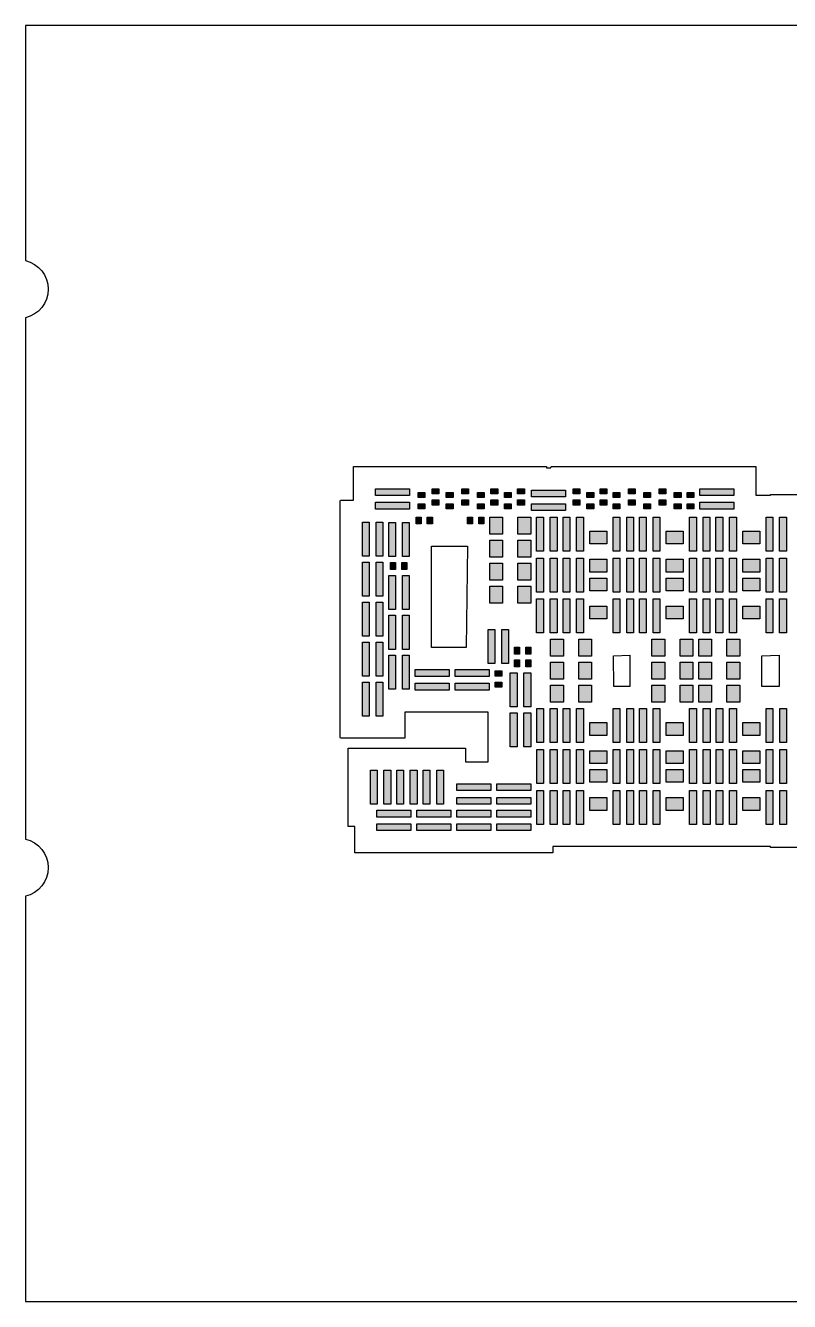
# Model space of a CAD drawing. Extents: x -22500 to -22455, y -18750 to -18712.5.
# Drawn here: x -22500 to -22477.54, y -18750 to -18712.5 of the extents above; entities that cross this region are included whole.
import ezdxf

# ---------------------------------------------------------------- set-up
doc = ezdxf.new("R2010")
doc.units = 0
doc.header["$MEASUREMENT"] = 0
doc.layers.get('0').update_dxf_attribs({"linetype": 'CONTINUOUS'})
doc.layers.add('PKG_OUTLINE', color=37, linetype='CONTINUOUS')
doc.layers.add('SOLDERMASK_PADS_BTM', color=12, linetype='CONTINUOUS')

msp = doc.modelspace()

# ---------------------------------------------------------------- linework, layer by layer
for points in [[(-22487.947, -18736.812), (-22488.046, -18736.812), (-22489.122, -18736.812), (-22490.297, -18736.812), (-22490.321, -18736.811), (-22490.322, -18736.787), (-22490.322, -18736.387), (-22490.322, -18736.037), (-22490.488, -18736.037), (-22490.511, -18736.036), (-22490.512, -18736.012), (-22490.512, -18733.761), (-22490.511, -18733.738), (-22490.488, -18733.737), (-22490.088, -18733.737), (-22489.713, -18733.737), (-22489.313, -18733.737), (-22489.037, -18733.737), (-22488.938, -18733.737), (-22488.637, -18733.737), (-22488.538, -18733.737), (-22488.262, -18733.737), (-22487.862, -18733.737), (-22487.487, -18733.737), (-22487.087, -18733.737), (-22487.064, -18733.738), (-22487.062, -18733.761), (-22487.062, -18734.137), (-22486.772, -18734.137), (-22486.397, -18734.137), (-22486.397, -18733.147), (-22486.397, -18732.679), (-22486.919, -18732.679), (-22487.995, -18732.679), (-22488.845, -18732.679), (-22488.845, -18733.422), (-22488.846, -18733.445), (-22488.869, -18733.446), (-22489.269, -18733.446), (-22490.32, -18733.446), (-22490.72, -18733.446), (-22490.744, -18733.445), (-22490.745, -18733.422), (-22490.745, -18732.247), (-22490.745, -18731.171), (-22490.745, -18731.072), (-22490.745, -18729.996), (-22490.745, -18729.897), (-22490.745, -18728.821), (-22490.745, -18728.722), (-22490.745, -18727.646), (-22490.745, -18726.471), (-22490.744, -18726.448), (-22490.72, -18726.446), (-22490.357, -18726.446), (-22490.357, -18725.886), (-22490.357, -18725.486), (-22490.356, -18725.463), (-22490.332, -18725.462), (-22488.671, -18725.462), (-22488.081, -18725.462), (-22487.798, -18725.462), (-22487.221, -18725.462), (-22486.943, -18725.462), (-22486.347, -18725.462), (-22486.16, -18725.462), (-22485.492, -18725.462), (-22484.709, -18725.462), (-22484.685, -18725.463), (-22484.684, -18725.486), (-22484.684, -18725.503), (-22484.552, -18725.503), (-22484.552, -18725.486), (-22484.551, -18725.463), (-22484.527, -18725.462), (-22483.735, -18725.462), (-22483.076, -18725.462), (-22482.899, -18725.462), (-22482.285, -18725.462), (-22482, -18725.462), (-22481.448, -18725.462), (-22480.801, -18725.462), (-22480.55, -18725.462), (-22478.55, -18725.462), (-22478.527, -18725.463), (-22478.526, -18725.486), (-22478.526, -18725.886), (-22478.526, -18726.298), (-22478.476, -18726.298), (-22478.454, -18726.298), (-22478.103, -18726.298), (-22478.102, -18726.286), (-22478.079, -18726.285), (-22477.679, -18726.285), (-22477.304, -18726.285)], [(-22489.707, -18726.312), (-22489.707, -18726.112), (-22488.707, -18726.112), (-22488.707, -18726.312), (-22489.707, -18726.312)], [(-22488.46, -18726.373), (-22488.46, -18726.223), (-22488.26, -18726.223), (-22488.26, -18726.373), (-22488.46, -18726.373)], [(-22488.046, -18726.262), (-22488.046, -18726.112), (-22487.846, -18726.112), (-22487.846, -18726.262), (-22488.046, -18726.262)], [(-22487.632, -18726.373), (-22487.632, -18726.223), (-22487.432, -18726.223), (-22487.432, -18726.373), (-22487.632, -18726.373)], [(-22487.173, -18726.262), (-22487.173, -18726.112), (-22486.973, -18726.112), (-22486.973, -18726.262), (-22487.173, -18726.262)], [(-22486.713, -18726.373), (-22486.713, -18726.223), (-22486.513, -18726.223), (-22486.513, -18726.373), (-22486.713, -18726.373)], [(-22486.117, -18726.262), (-22486.317, -18726.262), (-22486.317, -18726.112), (-22486.117, -18726.112), (-22486.117, -18726.262)], [(-22485.922, -18726.373), (-22485.922, -18726.223), (-22485.722, -18726.223), (-22485.722, -18726.373), (-22485.922, -18726.373)], [(-22485.334, -18726.262), (-22485.534, -18726.262), (-22485.534, -18726.112), (-22485.334, -18726.112), (-22485.334, -18726.262)], [(-22485.127, -18726.353), (-22485.127, -18726.153), (-22484.127, -18726.153), (-22484.127, -18726.353), (-22485.127, -18726.353)], [(-22483.902, -18726.262), (-22483.902, -18726.112), (-22483.702, -18726.112), (-22483.702, -18726.262), (-22483.902, -18726.262)], [(-22483.497, -18726.373), (-22483.497, -18726.223), (-22483.297, -18726.223), (-22483.297, -18726.373), (-22483.497, -18726.373)], [(-22483.11, -18726.262), (-22483.11, -18726.112), (-22482.91, -18726.112), (-22482.91, -18726.262), (-22483.11, -18726.262)], [(-22482.723, -18726.373), (-22482.723, -18726.223), (-22482.523, -18726.223), (-22482.523, -18726.373), (-22482.723, -18726.373)], [(-22482.074, -18726.262), (-22482.274, -18726.262), (-22482.274, -18726.112), (-22482.074, -18726.112), (-22482.074, -18726.262)], [(-22481.824, -18726.373), (-22481.824, -18726.223), (-22481.624, -18726.223), (-22481.624, -18726.373), (-22481.824, -18726.373)], [(-22481.375, -18726.262), (-22481.375, -18726.112), (-22481.175, -18726.112), (-22481.175, -18726.262), (-22481.375, -18726.262)], [(-22480.926, -18726.373), (-22480.926, -18726.223), (-22480.726, -18726.223), (-22480.726, -18726.373), (-22480.926, -18726.373)], [(-22480.551, -18726.373), (-22480.551, -18726.223), (-22480.351, -18726.223), (-22480.351, -18726.373), (-22480.551, -18726.373)], [(-22480.176, -18726.312), (-22480.176, -18726.112), (-22479.176, -18726.112), (-22479.176, -18726.312), (-22480.176, -18726.312)], [(-22489.707, -18726.712), (-22489.707, -18726.512), (-22488.707, -18726.512), (-22488.707, -18726.712), (-22489.707, -18726.712)], [(-22488.46, -18726.703), (-22488.46, -18726.553), (-22488.26, -18726.553), (-22488.26, -18726.703), (-22488.46, -18726.703)], [(-22488.046, -18726.592), (-22488.046, -18726.442), (-22487.846, -18726.442), (-22487.846, -18726.592), (-22488.046, -18726.592)], [(-22487.632, -18726.703), (-22487.632, -18726.553), (-22487.432, -18726.553), (-22487.432, -18726.703), (-22487.632, -18726.703)], [(-22487.173, -18726.592), (-22487.173, -18726.442), (-22486.973, -18726.442), (-22486.973, -18726.592), (-22487.173, -18726.592)], [(-22486.713, -18726.703), (-22486.713, -18726.553), (-22486.513, -18726.553), (-22486.513, -18726.703), (-22486.713, -18726.703)], [(-22486.117, -18726.592), (-22486.317, -18726.592), (-22486.317, -18726.442), (-22486.117, -18726.442), (-22486.117, -18726.592)], [(-22485.722, -18726.703), (-22485.922, -18726.703), (-22485.922, -18726.553), (-22485.722, -18726.553), (-22485.722, -18726.703)], [(-22485.534, -18726.592), (-22485.534, -18726.442), (-22485.334, -18726.442), (-22485.334, -18726.592), (-22485.534, -18726.592)], [(-22485.127, -18726.753), (-22485.127, -18726.553), (-22484.127, -18726.553), (-22484.127, -18726.753), (-22485.127, -18726.753)], [(-22483.902, -18726.592), (-22483.902, -18726.442), (-22483.702, -18726.442), (-22483.702, -18726.592), (-22483.902, -18726.592)], [(-22483.497, -18726.703), (-22483.497, -18726.553), (-22483.297, -18726.553), (-22483.297, -18726.703), (-22483.497, -18726.703)], [(-22483.11, -18726.592), (-22483.11, -18726.442), (-22482.91, -18726.442), (-22482.91, -18726.592), (-22483.11, -18726.592)], [(-22482.723, -18726.703), (-22482.723, -18726.553), (-22482.523, -18726.553), (-22482.523, -18726.703), (-22482.723, -18726.703)], [(-22482.274, -18726.592), (-22482.274, -18726.442), (-22482.074, -18726.442), (-22482.074, -18726.592), (-22482.274, -18726.592)], [(-22481.824, -18726.703), (-22481.824, -18726.553), (-22481.624, -18726.553), (-22481.624, -18726.703), (-22481.824, -18726.703)], [(-22481.175, -18726.592), (-22481.375, -18726.592), (-22481.375, -18726.442), (-22481.175, -18726.442), (-22481.175, -18726.592)], [(-22480.926, -18726.703), (-22480.926, -18726.553), (-22480.726, -18726.553), (-22480.726, -18726.703), (-22480.926, -18726.703)], [(-22480.551, -18726.703), (-22480.551, -18726.553), (-22480.351, -18726.553), (-22480.351, -18726.703), (-22480.551, -18726.703)], [(-22480.176, -18726.712), (-22480.176, -18726.512), (-22479.176, -18726.512), (-22479.176, -18726.712), (-22480.176, -18726.712)], [(-22490.095, -18728.096), (-22490.095, -18727.096), (-22489.895, -18727.096), (-22489.895, -18728.096), (-22490.095, -18728.096)], [(-22489.695, -18728.096), (-22489.695, -18727.096), (-22489.495, -18727.096), (-22489.495, -18728.096), (-22489.695, -18728.096)], [(-22489.32, -18728.109), (-22489.32, -18727.109), (-22489.12, -18727.109), (-22489.12, -18728.109), (-22489.32, -18728.109)], [(-22488.72, -18728.109), (-22488.92, -18728.109), (-22488.92, -18727.109), (-22488.72, -18727.109), (-22488.72, -18728.109)], [(-22488.368, -18727.148), (-22488.518, -18727.148), (-22488.518, -18726.948), (-22488.368, -18726.948), (-22488.368, -18727.148)], [(-22488.188, -18727.148), (-22488.188, -18726.948), (-22488.038, -18726.948), (-22488.038, -18727.148), (-22488.188, -18727.148)], [(-22487.005, -18727.148), (-22487.005, -18726.948), (-22486.855, -18726.948), (-22486.855, -18727.148), (-22487.005, -18727.148)], [(-22486.675, -18727.148), (-22486.675, -18726.948), (-22486.525, -18726.948), (-22486.525, -18727.148), (-22486.675, -18727.148)], [(-22486.35, -18727.448), (-22486.35, -18726.948), (-22485.974, -18726.948), (-22485.974, -18727.448), (-22486.35, -18727.448)], [(-22485.524, -18727.448), (-22485.524, -18726.948), (-22485.148, -18726.948), (-22485.148, -18727.448), (-22485.524, -18727.448)], [(-22484.973, -18727.948), (-22484.973, -18726.948), (-22484.773, -18726.948), (-22484.773, -18727.948), (-22484.973, -18727.948)], [(-22484.573, -18727.948), (-22484.573, -18726.948), (-22484.373, -18726.948), (-22484.373, -18727.948), (-22484.573, -18727.948)], [(-22484.198, -18727.948), (-22484.198, -18726.948), (-22483.998, -18726.948), (-22483.998, -18727.948), (-22484.198, -18727.948)], [(-22483.798, -18727.948), (-22483.798, -18726.948), (-22483.598, -18726.948), (-22483.598, -18727.948), (-22483.798, -18727.948)], [(-22482.525, -18727.948), (-22482.725, -18727.948), (-22482.725, -18726.948), (-22482.525, -18726.948), (-22482.525, -18727.948)], [(-22482.325, -18727.948), (-22482.325, -18726.948), (-22482.125, -18726.948), (-22482.125, -18727.948), (-22482.325, -18727.948)], [(-22481.95, -18727.948), (-22481.95, -18726.948), (-22481.75, -18726.948), (-22481.75, -18727.948), (-22481.95, -18727.948)], [(-22481.55, -18727.948), (-22481.55, -18726.948), (-22481.35, -18726.948), (-22481.35, -18727.948), (-22481.55, -18727.948)], [(-22480.477, -18727.948), (-22480.477, -18726.948), (-22480.277, -18726.948), (-22480.277, -18727.948), (-22480.477, -18727.948)], [(-22480.077, -18727.948), (-22480.077, -18726.948), (-22479.877, -18726.948), (-22479.877, -18727.948), (-22480.077, -18727.948)], [(-22479.702, -18727.948), (-22479.702, -18726.948), (-22479.502, -18726.948), (-22479.502, -18727.948), (-22479.702, -18727.948)], [(-22479.302, -18727.948), (-22479.302, -18726.948), (-22479.102, -18726.948), (-22479.102, -18727.948), (-22479.302, -18727.948)], [(-22478.229, -18727.948), (-22478.229, -18726.948), (-22478.029, -18726.948), (-22478.029, -18727.948), (-22478.229, -18727.948)], [(-22477.829, -18727.948), (-22477.829, -18726.948), (-22477.629, -18726.948), (-22477.629, -18727.948), (-22477.829, -18727.948)], [(-22482.912, -18727.737), (-22483.412, -18727.737), (-22483.412, -18727.361), (-22482.912, -18727.361), (-22482.912, -18727.737)], [(-22481.163, -18727.737), (-22481.163, -18727.361), (-22480.663, -18727.361), (-22480.663, -18727.737), (-22481.163, -18727.737)], [(-22478.915, -18727.737), (-22478.915, -18727.361), (-22478.415, -18727.361), (-22478.415, -18727.737), (-22478.915, -18727.737)], [(-22488.069, -18730.778), (-22488.069, -18727.799), (-22487.002, -18727.799), (-22487.05, -18730.778), (-22488.069, -18730.778)], [(-22486.35, -18728.123), (-22486.35, -18727.623), (-22485.974, -18727.623), (-22485.974, -18728.123), (-22486.35, -18728.123)], [(-22485.524, -18728.123), (-22485.524, -18727.623), (-22485.148, -18727.623), (-22485.148, -18728.123), (-22485.524, -18728.123)], [(-22484.973, -18729.15), (-22484.973, -18728.15), (-22484.773, -18728.15), (-22484.773, -18729.15), (-22484.973, -18729.15)], [(-22484.373, -18729.15), (-22484.573, -18729.15), (-22484.573, -18728.15), (-22484.373, -18728.15), (-22484.373, -18729.15)], [(-22484.198, -18729.15), (-22484.198, -18728.15), (-22483.998, -18728.15), (-22483.998, -18729.15), (-22484.198, -18729.15)], [(-22483.798, -18729.15), (-22483.798, -18728.15), (-22483.598, -18728.15), (-22483.598, -18729.15), (-22483.798, -18729.15)], [(-22483.412, -18728.563), (-22483.412, -18728.187), (-22482.912, -18728.187), (-22482.912, -18728.563), (-22483.412, -18728.563)], [(-22482.725, -18729.15), (-22482.725, -18728.15), (-22482.525, -18728.15), (-22482.525, -18729.15), (-22482.725, -18729.15)], [(-22482.325, -18729.15), (-22482.325, -18728.15), (-22482.125, -18728.15), (-22482.125, -18729.15), (-22482.325, -18729.15)], [(-22481.95, -18729.15), (-22481.95, -18728.15), (-22481.75, -18728.15), (-22481.75, -18729.15), (-22481.95, -18729.15)], [(-22481.35, -18729.15), (-22481.55, -18729.15), (-22481.55, -18728.15), (-22481.35, -18728.15), (-22481.35, -18729.15)], [(-22481.163, -18728.563), (-22481.163, -18728.187), (-22480.663, -18728.187), (-22480.663, -18728.563), (-22481.163, -18728.563)], [(-22480.477, -18729.15), (-22480.477, -18728.15), (-22480.277, -18728.15), (-22480.277, -18729.15), (-22480.477, -18729.15)], [(-22480.077, -18729.15), (-22480.077, -18728.15), (-22479.877, -18728.15), (-22479.877, -18729.15), (-22480.077, -18729.15)], [(-22479.502, -18729.15), (-22479.702, -18729.15), (-22479.702, -18728.15), (-22479.502, -18728.15), (-22479.502, -18729.15)], [(-22479.302, -18729.15), (-22479.302, -18728.15), (-22479.102, -18728.15), (-22479.102, -18729.15), (-22479.302, -18729.15)], [(-22478.415, -18728.563), (-22478.915, -18728.563), (-22478.915, -18728.187), (-22478.415, -18728.187), (-22478.415, -18728.563)], [(-22478.229, -18729.15), (-22478.229, -18728.15), (-22478.029, -18728.15), (-22478.029, -18729.15), (-22478.229, -18729.15)], [(-22477.829, -18729.15), (-22477.829, -18728.15), (-22477.629, -18728.15), (-22477.629, -18729.15), (-22477.829, -18729.15)], [(-22489.895, -18729.271), (-22490.095, -18729.271), (-22490.095, -18728.271), (-22489.895, -18728.271), (-22489.895, -18729.271)], [(-22489.695, -18729.271), (-22489.695, -18728.271), (-22489.495, -18728.271), (-22489.495, -18729.271), (-22489.695, -18729.271)], [(-22489.27, -18728.484), (-22489.27, -18728.284), (-22489.12, -18728.284), (-22489.12, -18728.484), (-22489.27, -18728.484)], [(-22488.94, -18728.484), (-22488.94, -18728.284), (-22488.79, -18728.284), (-22488.79, -18728.484), (-22488.94, -18728.484)], [(-22486.35, -18728.798), (-22486.35, -18728.298), (-22485.974, -18728.298), (-22485.974, -18728.798), (-22486.35, -18728.798)], [(-22485.524, -18728.798), (-22485.524, -18728.298), (-22485.148, -18728.298), (-22485.148, -18728.798), (-22485.524, -18728.798)], [(-22489.32, -18729.659), (-22489.32, -18728.659), (-22489.12, -18728.659), (-22489.12, -18729.659), (-22489.32, -18729.659)], [(-22488.92, -18729.659), (-22488.92, -18728.659), (-22488.72, -18728.659), (-22488.72, -18729.659), (-22488.92, -18729.659)], [(-22486.35, -18729.473), (-22486.35, -18728.973), (-22485.974, -18728.973), (-22485.974, -18729.473), (-22486.35, -18729.473)], [(-22485.524, -18729.473), (-22485.524, -18728.973), (-22485.148, -18728.973), (-22485.148, -18729.473), (-22485.524, -18729.473)], [(-22483.412, -18729.114), (-22483.412, -18728.738), (-22482.912, -18728.738), (-22482.912, -18729.114), (-22483.412, -18729.114)], [(-22481.163, -18729.114), (-22481.163, -18728.738), (-22480.663, -18728.738), (-22480.663, -18729.114), (-22481.163, -18729.114)], [(-22478.915, -18729.114), (-22478.915, -18728.738), (-22478.415, -18728.738), (-22478.415, -18729.114), (-22478.915, -18729.114)], [(-22484.973, -18730.353), (-22484.973, -18729.353), (-22484.773, -18729.353), (-22484.773, -18730.353), (-22484.973, -18730.353)], [(-22484.373, -18730.353), (-22484.573, -18730.353), (-22484.573, -18729.353), (-22484.373, -18729.353), (-22484.373, -18730.353)], [(-22484.198, -18730.353), (-22484.198, -18729.353), (-22483.998, -18729.353), (-22483.998, -18730.353), (-22484.198, -18730.353)], [(-22483.798, -18730.353), (-22483.798, -18729.353), (-22483.598, -18729.353), (-22483.598, -18730.353), (-22483.798, -18730.353)], [(-22482.725, -18730.353), (-22482.725, -18729.353), (-22482.525, -18729.353), (-22482.525, -18730.353), (-22482.725, -18730.353)], [(-22482.325, -18730.353), (-22482.325, -18729.353), (-22482.125, -18729.353), (-22482.125, -18730.353), (-22482.325, -18730.353)], [(-22481.95, -18730.353), (-22481.95, -18729.353), (-22481.75, -18729.353), (-22481.75, -18730.353), (-22481.95, -18730.353)], [(-22481.55, -18730.353), (-22481.55, -18729.353), (-22481.35, -18729.353), (-22481.35, -18730.353), (-22481.55, -18730.353)], [(-22480.477, -18730.353), (-22480.477, -18729.353), (-22480.277, -18729.353), (-22480.277, -18730.353), (-22480.477, -18730.353)], [(-22479.877, -18730.353), (-22480.077, -18730.353), (-22480.077, -18729.353), (-22479.877, -18729.353), (-22479.877, -18730.353)], [(-22479.702, -18730.353), (-22479.702, -18729.353), (-22479.502, -18729.353), (-22479.502, -18730.353), (-22479.702, -18730.353)], [(-22479.302, -18730.353), (-22479.302, -18729.353), (-22479.102, -18729.353), (-22479.102, -18730.353), (-22479.302, -18730.353)], [(-22478.029, -18730.353), (-22478.229, -18730.353), (-22478.229, -18729.353), (-22478.029, -18729.353), (-22478.029, -18730.353)], [(-22477.829, -18730.353), (-22477.829, -18729.353), (-22477.629, -18729.353), (-22477.629, -18730.353), (-22477.829, -18730.353)], [(-22490.095, -18730.446), (-22490.095, -18729.446), (-22489.895, -18729.446), (-22489.895, -18730.446), (-22490.095, -18730.446)], [(-22489.695, -18730.446), (-22489.695, -18729.446), (-22489.495, -18729.446), (-22489.495, -18730.446), (-22489.695, -18730.446)], [(-22483.412, -18729.94), (-22483.412, -18729.564), (-22482.912, -18729.564), (-22482.912, -18729.94), (-22483.412, -18729.94)], [(-22481.163, -18729.94), (-22481.163, -18729.564), (-22480.663, -18729.564), (-22480.663, -18729.94), (-22481.163, -18729.94)], [(-22478.915, -18729.94), (-22478.915, -18729.564), (-22478.415, -18729.564), (-22478.415, -18729.94), (-22478.915, -18729.94)], [(-22489.32, -18730.834), (-22489.32, -18729.834), (-22489.12, -18729.834), (-22489.12, -18730.834), (-22489.32, -18730.834)], [(-22488.72, -18730.834), (-22488.92, -18730.834), (-22488.92, -18729.834), (-22488.72, -18729.834), (-22488.72, -18730.834)], [(-22486.399, -18731.254), (-22486.399, -18730.254), (-22486.199, -18730.254), (-22486.199, -18731.254), (-22486.399, -18731.254)], [(-22485.999, -18731.254), (-22485.999, -18730.254), (-22485.799, -18730.254), (-22485.799, -18731.254), (-22485.999, -18731.254)], [(-22490.095, -18731.621), (-22490.095, -18730.621), (-22489.895, -18730.621), (-22489.895, -18731.621), (-22490.095, -18731.621)], [(-22489.695, -18731.621), (-22489.695, -18730.621), (-22489.495, -18730.621), (-22489.495, -18731.621), (-22489.695, -18731.621)], [(-22485.624, -18730.971), (-22485.624, -18730.771), (-22485.474, -18730.771), (-22485.474, -18730.971), (-22485.624, -18730.971)], [(-22485.294, -18730.971), (-22485.294, -18730.771), (-22485.144, -18730.771), (-22485.144, -18730.971), (-22485.294, -18730.971)], [(-22484.562, -18731.038), (-22484.562, -18730.538), (-22484.186, -18730.538), (-22484.186, -18731.038), (-22484.562, -18731.038)], [(-22483.736, -18731.038), (-22483.736, -18730.538), (-22483.36, -18730.538), (-22483.36, -18731.038), (-22483.736, -18731.038)], [(-22481.583, -18731.038), (-22481.583, -18730.538), (-22481.207, -18730.538), (-22481.207, -18731.038), (-22481.583, -18731.038)], [(-22480.757, -18731.038), (-22480.757, -18730.538), (-22480.381, -18730.538), (-22480.381, -18731.038), (-22480.757, -18731.038)], [(-22479.83, -18731.038), (-22480.206, -18731.038), (-22480.206, -18730.538), (-22479.83, -18730.538), (-22479.83, -18731.038)], [(-22479.38, -18731.038), (-22479.38, -18730.538), (-22479.004, -18730.538), (-22479.004, -18731.038), (-22479.38, -18731.038)], [(-22489.32, -18732.009), (-22489.32, -18731.009), (-22489.12, -18731.009), (-22489.12, -18732.009), (-22489.32, -18732.009)], [(-22488.92, -18732.009), (-22488.92, -18731.009), (-22488.72, -18731.009), (-22488.72, -18732.009), (-22488.92, -18732.009)], [(-22485.624, -18731.346), (-22485.624, -18731.146), (-22485.474, -18731.146), (-22485.474, -18731.346), (-22485.624, -18731.346)], [(-22485.294, -18731.346), (-22485.294, -18731.146), (-22485.144, -18731.146), (-22485.144, -18731.346), (-22485.294, -18731.346)], [(-22484.562, -18731.713), (-22484.562, -18731.213), (-22484.186, -18731.213), (-22484.186, -18731.713), (-22484.562, -18731.713)], [(-22483.36, -18731.713), (-22483.736, -18731.713), (-22483.736, -18731.213), (-22483.36, -18731.213), (-22483.36, -18731.713)], [(-22482.71, -18731.027), (-22482.234, -18731.004), (-22482.234, -18731.923), (-22482.709, -18731.923), (-22482.71, -18731.027)], [(-22481.583, -18731.713), (-22481.583, -18731.213), (-22481.207, -18731.213), (-22481.207, -18731.713), (-22481.583, -18731.713)], [(-22480.757, -18731.713), (-22480.757, -18731.213), (-22480.381, -18731.213), (-22480.381, -18731.713), (-22480.757, -18731.713)], [(-22480.206, -18731.713), (-22480.206, -18731.213), (-22479.83, -18731.213), (-22479.83, -18731.713), (-22480.206, -18731.713)], [(-22479.004, -18731.713), (-22479.38, -18731.713), (-22479.38, -18731.213), (-22479.004, -18731.213), (-22479.004, -18731.713)], [(-22478.354, -18731.027), (-22477.846, -18731.004), (-22477.846, -18731.923), (-22478.353, -18731.923), (-22478.354, -18731.027)], [(-22488.545, -18731.629), (-22488.545, -18731.429), (-22487.545, -18731.429), (-22487.545, -18731.629), (-22488.545, -18731.629)], [(-22486.37, -18731.629), (-22487.37, -18731.629), (-22487.37, -18731.429), (-22486.37, -18731.429), (-22486.37, -18731.629)], [(-22486.195, -18731.619), (-22486.195, -18731.469), (-22485.995, -18731.469), (-22485.995, -18731.619), (-22486.195, -18731.619)], [(-22485.747, -18732.521), (-22485.747, -18731.521), (-22485.547, -18731.521), (-22485.547, -18732.521), (-22485.747, -18732.521)], [(-22485.347, -18732.521), (-22485.347, -18731.521), (-22485.147, -18731.521), (-22485.147, -18732.521), (-22485.347, -18732.521)], [(-22489.895, -18732.796), (-22490.095, -18732.796), (-22490.095, -18731.796), (-22489.895, -18731.796), (-22489.895, -18732.796)], [(-22489.695, -18732.796), (-22489.695, -18731.796), (-22489.495, -18731.796), (-22489.495, -18732.796), (-22489.695, -18732.796)], [(-22488.545, -18732.029), (-22488.545, -18731.829), (-22487.545, -18731.829), (-22487.545, -18732.029), (-22488.545, -18732.029)], [(-22487.37, -18732.029), (-22487.37, -18731.829), (-22486.37, -18731.829), (-22486.37, -18732.029), (-22487.37, -18732.029)], [(-22486.195, -18731.949), (-22486.195, -18731.799), (-22485.995, -18731.799), (-22485.995, -18731.949), (-22486.195, -18731.949)], [(-22484.562, -18732.388), (-22484.562, -18731.888), (-22484.186, -18731.888), (-22484.186, -18732.388), (-22484.562, -18732.388)], [(-22483.736, -18732.388), (-22483.736, -18731.888), (-22483.36, -18731.888), (-22483.36, -18732.388), (-22483.736, -18732.388)], [(-22481.583, -18732.388), (-22481.583, -18731.888), (-22481.207, -18731.888), (-22481.207, -18732.388), (-22481.583, -18732.388)], [(-22480.381, -18732.388), (-22480.757, -18732.388), (-22480.757, -18731.888), (-22480.381, -18731.888), (-22480.381, -18732.388)], [(-22480.206, -18732.388), (-22480.206, -18731.888), (-22479.83, -18731.888), (-22479.83, -18732.388), (-22480.206, -18732.388)], [(-22479.38, -18732.388), (-22479.38, -18731.888), (-22479.004, -18731.888), (-22479.004, -18732.388), (-22479.38, -18732.388)], [(-22485.747, -18733.696), (-22485.747, -18732.696), (-22485.547, -18732.696), (-22485.547, -18733.696), (-22485.747, -18733.696)], [(-22485.347, -18733.696), (-22485.347, -18732.696), (-22485.147, -18732.696), (-22485.147, -18733.696), (-22485.347, -18733.696)], [(-22484.972, -18733.574), (-22484.972, -18732.574), (-22484.772, -18732.574), (-22484.772, -18733.574), (-22484.972, -18733.574)], [(-22484.572, -18733.574), (-22484.572, -18732.574), (-22484.372, -18732.574), (-22484.372, -18733.574), (-22484.572, -18733.574)], [(-22484.197, -18733.574), (-22484.197, -18732.574), (-22483.997, -18732.574), (-22483.997, -18733.574), (-22484.197, -18733.574)], [(-22483.597, -18733.574), (-22483.797, -18733.574), (-22483.797, -18732.574), (-22483.597, -18732.574), (-22483.597, -18733.574)], [(-22482.723, -18733.574), (-22482.723, -18732.574), (-22482.523, -18732.574), (-22482.523, -18733.574), (-22482.723, -18733.574)], [(-22482.323, -18733.574), (-22482.323, -18732.574), (-22482.123, -18732.574), (-22482.123, -18733.574), (-22482.323, -18733.574)], [(-22481.948, -18733.574), (-22481.948, -18732.574), (-22481.748, -18732.574), (-22481.748, -18733.574), (-22481.948, -18733.574)], [(-22481.548, -18733.574), (-22481.548, -18732.574), (-22481.348, -18732.574), (-22481.348, -18733.574), (-22481.548, -18733.574)], [(-22480.475, -18733.574), (-22480.475, -18732.574), (-22480.275, -18732.574), (-22480.275, -18733.574), (-22480.475, -18733.574)], [(-22480.075, -18733.574), (-22480.075, -18732.574), (-22479.875, -18732.574), (-22479.875, -18733.574), (-22480.075, -18733.574)], [(-22479.7, -18733.574), (-22479.7, -18732.574), (-22479.5, -18732.574), (-22479.5, -18733.574), (-22479.7, -18733.574)], [(-22479.1, -18733.574), (-22479.3, -18733.574), (-22479.3, -18732.574), (-22479.1, -18732.574), (-22479.1, -18733.574)], [(-22478.227, -18733.574), (-22478.227, -18732.574), (-22478.027, -18732.574), (-22478.027, -18733.574), (-22478.227, -18733.574)], [(-22477.827, -18733.574), (-22477.827, -18732.574), (-22477.627, -18732.574), (-22477.627, -18733.574), (-22477.827, -18733.574)], [(-22483.41, -18733.363), (-22483.41, -18732.987), (-22482.91, -18732.987), (-22482.91, -18733.363), (-22483.41, -18733.363)], [(-22481.162, -18733.363), (-22481.162, -18732.987), (-22480.662, -18732.987), (-22480.662, -18733.363), (-22481.162, -18733.363)], [(-22478.913, -18733.363), (-22478.913, -18732.987), (-22478.413, -18732.987), (-22478.413, -18733.363), (-22478.913, -18733.363)], [(-22484.972, -18734.777), (-22484.972, -18733.777), (-22484.772, -18733.777), (-22484.772, -18734.777), (-22484.972, -18734.777)], [(-22484.572, -18734.777), (-22484.572, -18733.777), (-22484.372, -18733.777), (-22484.372, -18734.777), (-22484.572, -18734.777)], [(-22483.997, -18734.777), (-22484.197, -18734.777), (-22484.197, -18733.777), (-22483.997, -18733.777), (-22483.997, -18734.777)], [(-22483.797, -18734.777), (-22483.797, -18733.777), (-22483.597, -18733.777), (-22483.597, -18734.777), (-22483.797, -18734.777)], [(-22483.41, -18734.189), (-22483.41, -18733.813), (-22482.91, -18733.813), (-22482.91, -18734.189), (-22483.41, -18734.189)], [(-22482.723, -18734.777), (-22482.723, -18733.777), (-22482.523, -18733.777), (-22482.523, -18734.777), (-22482.723, -18734.777)], [(-22482.323, -18734.777), (-22482.323, -18733.777), (-22482.123, -18733.777), (-22482.123, -18734.777), (-22482.323, -18734.777)], [(-22481.948, -18734.777), (-22481.948, -18733.777), (-22481.748, -18733.777), (-22481.748, -18734.777), (-22481.948, -18734.777)], [(-22481.548, -18734.777), (-22481.548, -18733.777), (-22481.348, -18733.777), (-22481.348, -18734.777), (-22481.548, -18734.777)], [(-22480.662, -18734.189), (-22481.162, -18734.189), (-22481.162, -18733.813), (-22480.662, -18733.813), (-22480.662, -18734.189)], [(-22480.475, -18734.777), (-22480.475, -18733.777), (-22480.275, -18733.777), (-22480.275, -18734.777), (-22480.475, -18734.777)], [(-22480.075, -18734.777), (-22480.075, -18733.777), (-22479.875, -18733.777), (-22479.875, -18734.777), (-22480.075, -18734.777)], [(-22479.7, -18734.777), (-22479.7, -18733.777), (-22479.5, -18733.777), (-22479.5, -18734.777), (-22479.7, -18734.777)], [(-22479.3, -18734.777), (-22479.3, -18733.777), (-22479.1, -18733.777), (-22479.1, -18734.777), (-22479.3, -18734.777)], [(-22478.413, -18734.189), (-22478.913, -18734.189), (-22478.913, -18733.813), (-22478.413, -18733.813), (-22478.413, -18734.189)], [(-22478.227, -18734.777), (-22478.227, -18733.777), (-22478.027, -18733.777), (-22478.027, -18734.777), (-22478.227, -18734.777)], [(-22477.827, -18734.777), (-22477.827, -18733.777), (-22477.627, -18733.777), (-22477.627, -18734.777), (-22477.827, -18734.777)], [(-22489.862, -18735.387), (-22489.862, -18734.387), (-22489.662, -18734.387), (-22489.662, -18735.387), (-22489.862, -18735.387)], [(-22489.462, -18735.387), (-22489.462, -18734.387), (-22489.262, -18734.387), (-22489.262, -18735.387), (-22489.462, -18735.387)], [(-22489.087, -18735.387), (-22489.087, -18734.387), (-22488.887, -18734.387), (-22488.887, -18735.387), (-22489.087, -18735.387)], [(-22488.687, -18735.387), (-22488.687, -18734.387), (-22488.487, -18734.387), (-22488.487, -18735.387), (-22488.687, -18735.387)], [(-22488.112, -18735.387), (-22488.312, -18735.387), (-22488.312, -18734.387), (-22488.112, -18734.387), (-22488.112, -18735.387)], [(-22487.912, -18735.387), (-22487.912, -18734.387), (-22487.712, -18734.387), (-22487.712, -18735.387), (-22487.912, -18735.387)], [(-22483.41, -18734.74), (-22483.41, -18734.364), (-22482.91, -18734.364), (-22482.91, -18734.74), (-22483.41, -18734.74)], [(-22481.162, -18734.74), (-22481.162, -18734.364), (-22480.662, -18734.364), (-22480.662, -18734.74), (-22481.162, -18734.74)], [(-22478.913, -18734.74), (-22478.913, -18734.364), (-22478.413, -18734.364), (-22478.413, -18734.74), (-22478.913, -18734.74)], [(-22487.322, -18734.987), (-22487.322, -18734.787), (-22486.322, -18734.787), (-22486.322, -18734.987), (-22487.322, -18734.987)], [(-22486.147, -18734.987), (-22486.147, -18734.787), (-22485.147, -18734.787), (-22485.147, -18734.987), (-22486.147, -18734.987)], [(-22484.972, -18735.979), (-22484.972, -18734.979), (-22484.772, -18734.979), (-22484.772, -18735.979), (-22484.972, -18735.979)], [(-22484.572, -18735.979), (-22484.572, -18734.979), (-22484.372, -18734.979), (-22484.372, -18735.979), (-22484.572, -18735.979)], [(-22484.197, -18735.979), (-22484.197, -18734.979), (-22483.997, -18734.979), (-22483.997, -18735.979), (-22484.197, -18735.979)], [(-22483.797, -18735.979), (-22483.797, -18734.979), (-22483.597, -18734.979), (-22483.597, -18735.979), (-22483.797, -18735.979)], [(-22482.723, -18735.979), (-22482.723, -18734.979), (-22482.523, -18734.979), (-22482.523, -18735.979), (-22482.723, -18735.979)], [(-22482.323, -18735.979), (-22482.323, -18734.979), (-22482.123, -18734.979), (-22482.123, -18735.979), (-22482.323, -18735.979)], [(-22481.948, -18735.979), (-22481.948, -18734.979), (-22481.748, -18734.979), (-22481.748, -18735.979), (-22481.948, -18735.979)], [(-22481.548, -18735.979), (-22481.548, -18734.979), (-22481.348, -18734.979), (-22481.348, -18735.979), (-22481.548, -18735.979)], [(-22480.475, -18735.979), (-22480.475, -18734.979), (-22480.275, -18734.979), (-22480.275, -18735.979), (-22480.475, -18735.979)], [(-22479.875, -18735.979), (-22480.075, -18735.979), (-22480.075, -18734.979), (-22479.875, -18734.979), (-22479.875, -18735.979)], [(-22479.7, -18735.979), (-22479.7, -18734.979), (-22479.5, -18734.979), (-22479.5, -18735.979), (-22479.7, -18735.979)], [(-22479.3, -18735.979), (-22479.3, -18734.979), (-22479.1, -18734.979), (-22479.1, -18735.979), (-22479.3, -18735.979)], [(-22478.227, -18735.979), (-22478.227, -18734.979), (-22478.027, -18734.979), (-22478.027, -18735.979), (-22478.227, -18735.979)], [(-22477.827, -18735.979), (-22477.827, -18734.979), (-22477.627, -18734.979), (-22477.627, -18735.979), (-22477.827, -18735.979)], [(-22487.322, -18735.387), (-22487.322, -18735.187), (-22486.322, -18735.187), (-22486.322, -18735.387), (-22487.322, -18735.387)], [(-22486.147, -18735.387), (-22486.147, -18735.187), (-22485.147, -18735.187), (-22485.147, -18735.387), (-22486.147, -18735.387)], [(-22482.91, -18735.566), (-22483.41, -18735.566), (-22483.41, -18735.19), (-22482.91, -18735.19), (-22482.91, -18735.566)], [(-22480.662, -18735.566), (-22481.162, -18735.566), (-22481.162, -18735.19), (-22480.662, -18735.19), (-22480.662, -18735.566)], [(-22478.913, -18735.566), (-22478.913, -18735.19), (-22478.413, -18735.19), (-22478.413, -18735.566), (-22478.913, -18735.566)], [(-22489.672, -18735.762), (-22489.672, -18735.562), (-22488.672, -18735.562), (-22488.672, -18735.762), (-22489.672, -18735.762)], [(-22488.497, -18735.762), (-22488.497, -18735.562), (-22487.497, -18735.562), (-22487.497, -18735.762), (-22488.497, -18735.762)], [(-22487.322, -18735.762), (-22487.322, -18735.562), (-22486.322, -18735.562), (-22486.322, -18735.762), (-22487.322, -18735.762)], [(-22486.147, -18735.762), (-22486.147, -18735.562), (-22485.147, -18735.562), (-22485.147, -18735.762), (-22486.147, -18735.762)], [(-22489.672, -18736.162), (-22489.672, -18735.962), (-22488.672, -18735.962), (-22488.672, -18736.162), (-22489.672, -18736.162)], [(-22488.497, -18736.162), (-22488.497, -18735.962), (-22487.497, -18735.962), (-22487.497, -18736.162), (-22488.497, -18736.162)], [(-22486.322, -18736.162), (-22487.322, -18736.162), (-22487.322, -18735.962), (-22486.322, -18735.962), (-22486.322, -18736.162)], [(-22486.147, -18736.162), (-22486.147, -18735.962), (-22485.147, -18735.962), (-22485.147, -18736.162), (-22486.147, -18736.162)], [(-22477.302, -18736.662), (-22477.677, -18736.662), (-22478.077, -18736.662), (-22478.101, -18736.661), (-22478.102, -18736.637), (-22478.102, -18736.629), (-22478.452, -18736.629), (-22478.475, -18736.629), (-22478.852, -18736.629), (-22478.875, -18736.629), (-22479.25, -18736.629), (-22479.65, -18736.629), (-22479.925, -18736.629), (-22480.325, -18736.629), (-22480.7, -18736.629), (-22480.723, -18736.629), (-22481.1, -18736.629), (-22481.123, -18736.629), (-22481.498, -18736.629), (-22481.898, -18736.629), (-22482.174, -18736.629), (-22482.574, -18736.629), (-22482.949, -18736.629), (-22482.971, -18736.629), (-22483.349, -18736.629), (-22483.371, -18736.629), (-22483.746, -18736.629), (-22484.146, -18736.629), (-22484.422, -18736.629), (-22484.497, -18736.629), (-22484.497, -18736.787), (-22484.498, -18736.811), (-22484.521, -18736.812), (-22485.696, -18736.812), (-22486.772, -18736.812), (-22486.871, -18736.812), (-22487.947, -18736.812)]]:
    msp.add_lwpolyline(points)
at = {"layer": 'PKG_OUTLINE'}
msp.add_lwpolyline([(-22500, -18738.092), (-22500, -18750), (-22455, -18750), (-22455, -18738.092, -0.790198), (-22455, -18736.408), (-22455, -18721.092, -0.790198), (-22455, -18719.408), (-22455, -18712.5), (-22500, -18712.5), (-22500, -18719.408, -0.790198), (-22500, -18721.092), (-22500, -18736.408, -0.790198)], format="xyb", close=True, dxfattribs=at)
at = {"layer": 'SOLDERMASK_PADS_BTM'}
for points in [[(-22489.707, -18726.312), (-22488.707, -18726.312), (-22489.707, -18726.112), (-22488.707, -18726.112)], [(-22488.46, -18726.373), (-22488.26, -18726.373), (-22488.46, -18726.223), (-22488.26, -18726.223)], [(-22488.046, -18726.262), (-22487.846, -18726.262), (-22488.046, -18726.112), (-22487.846, -18726.112)], [(-22487.632, -18726.373), (-22487.432, -18726.373), (-22487.632, -18726.223), (-22487.432, -18726.223)], [(-22487.173, -18726.262), (-22486.973, -18726.262), (-22487.173, -18726.112), (-22486.973, -18726.112)], [(-22486.713, -18726.373), (-22486.513, -18726.373), (-22486.713, -18726.223), (-22486.513, -18726.223)], [(-22486.317, -18726.262), (-22486.117, -18726.262), (-22486.317, -18726.112), (-22486.117, -18726.112)], [(-22485.922, -18726.373), (-22485.722, -18726.373), (-22485.922, -18726.223), (-22485.722, -18726.223)], [(-22485.534, -18726.262), (-22485.334, -18726.262), (-22485.534, -18726.112), (-22485.334, -18726.112)], [(-22485.127, -18726.353), (-22484.127, -18726.353), (-22485.127, -18726.153), (-22484.127, -18726.153)], [(-22483.902, -18726.262), (-22483.702, -18726.262), (-22483.902, -18726.112), (-22483.702, -18726.112)], [(-22483.497, -18726.373), (-22483.297, -18726.373), (-22483.497, -18726.223), (-22483.297, -18726.223)], [(-22483.11, -18726.262), (-22482.91, -18726.262), (-22483.11, -18726.112), (-22482.91, -18726.112)], [(-22482.723, -18726.373), (-22482.523, -18726.373), (-22482.723, -18726.223), (-22482.523, -18726.223)], [(-22482.274, -18726.262), (-22482.074, -18726.262), (-22482.274, -18726.112), (-22482.074, -18726.112)], [(-22481.824, -18726.373), (-22481.624, -18726.373), (-22481.824, -18726.223), (-22481.624, -18726.223)], [(-22481.375, -18726.262), (-22481.175, -18726.262), (-22481.375, -18726.112), (-22481.175, -18726.112)], [(-22480.926, -18726.373), (-22480.726, -18726.373), (-22480.926, -18726.223), (-22480.726, -18726.223)], [(-22480.551, -18726.373), (-22480.351, -18726.373), (-22480.551, -18726.223), (-22480.351, -18726.223)], [(-22480.176, -18726.312), (-22479.176, -18726.312), (-22480.176, -18726.112), (-22479.176, -18726.112)], [(-22489.707, -18726.712), (-22488.707, -18726.712), (-22489.707, -18726.512), (-22488.707, -18726.512)], [(-22488.46, -18726.703), (-22488.26, -18726.703), (-22488.46, -18726.553), (-22488.26, -18726.553)], [(-22488.046, -18726.592), (-22487.846, -18726.592), (-22488.046, -18726.442), (-22487.846, -18726.442)], [(-22487.632, -18726.703), (-22487.432, -18726.703), (-22487.632, -18726.553), (-22487.432, -18726.553)], [(-22487.173, -18726.592), (-22486.973, -18726.592), (-22487.173, -18726.442), (-22486.973, -18726.442)], [(-22486.713, -18726.703), (-22486.513, -18726.703), (-22486.713, -18726.553), (-22486.513, -18726.553)], [(-22486.317, -18726.592), (-22486.117, -18726.592), (-22486.317, -18726.442), (-22486.117, -18726.442)], [(-22485.922, -18726.703), (-22485.722, -18726.703), (-22485.922, -18726.553), (-22485.722, -18726.553)], [(-22485.534, -18726.592), (-22485.334, -18726.592), (-22485.534, -18726.442), (-22485.334, -18726.442)], [(-22485.127, -18726.753), (-22484.127, -18726.753), (-22485.127, -18726.553), (-22484.127, -18726.553)], [(-22483.902, -18726.592), (-22483.702, -18726.592), (-22483.902, -18726.442), (-22483.702, -18726.442)], [(-22483.497, -18726.703), (-22483.297, -18726.703), (-22483.497, -18726.553), (-22483.297, -18726.553)], [(-22483.11, -18726.592), (-22482.91, -18726.592), (-22483.11, -18726.442), (-22482.91, -18726.442)], [(-22482.723, -18726.703), (-22482.523, -18726.703), (-22482.723, -18726.553), (-22482.523, -18726.553)], [(-22482.274, -18726.592), (-22482.074, -18726.592), (-22482.274, -18726.442), (-22482.074, -18726.442)], [(-22481.824, -18726.703), (-22481.624, -18726.703), (-22481.824, -18726.553), (-22481.624, -18726.553)], [(-22481.375, -18726.592), (-22481.175, -18726.592), (-22481.375, -18726.442), (-22481.175, -18726.442)], [(-22480.926, -18726.703), (-22480.726, -18726.703), (-22480.926, -18726.553), (-22480.726, -18726.553)], [(-22480.551, -18726.703), (-22480.351, -18726.703), (-22480.551, -18726.553), (-22480.351, -18726.553)], [(-22480.176, -18726.712), (-22479.176, -18726.712), (-22480.176, -18726.512), (-22479.176, -18726.512)], [(-22490.095, -18728.096), (-22489.895, -18728.096), (-22490.095, -18727.096), (-22489.895, -18727.096)], [(-22489.695, -18728.096), (-22489.495, -18728.096), (-22489.695, -18727.096), (-22489.495, -18727.096)], [(-22489.32, -18728.109), (-22489.12, -18728.109), (-22489.32, -18727.109), (-22489.12, -18727.109)], [(-22488.92, -18728.109), (-22488.72, -18728.109), (-22488.92, -18727.109), (-22488.72, -18727.109)], [(-22488.518, -18727.148), (-22488.368, -18727.148), (-22488.518, -18726.948), (-22488.368, -18726.948)], [(-22488.188, -18727.148), (-22488.038, -18727.148), (-22488.188, -18726.948), (-22488.038, -18726.948)], [(-22487.005, -18727.148), (-22486.855, -18727.148), (-22487.005, -18726.948), (-22486.855, -18726.948)], [(-22486.675, -18727.148), (-22486.525, -18727.148), (-22486.675, -18726.948), (-22486.525, -18726.948)], [(-22486.35, -18727.448), (-22485.974, -18727.448), (-22486.35, -18726.948), (-22485.974, -18726.948)], [(-22485.524, -18727.448), (-22485.148, -18727.448), (-22485.524, -18726.948), (-22485.148, -18726.948)], [(-22484.973, -18727.948), (-22484.773, -18727.948), (-22484.973, -18726.948), (-22484.773, -18726.948)], [(-22484.573, -18727.948), (-22484.373, -18727.948), (-22484.573, -18726.948), (-22484.373, -18726.948)], [(-22484.198, -18727.948), (-22483.998, -18727.948), (-22484.198, -18726.948), (-22483.998, -18726.948)], [(-22483.798, -18727.948), (-22483.598, -18727.948), (-22483.798, -18726.948), (-22483.598, -18726.948)], [(-22482.725, -18727.948), (-22482.525, -18727.948), (-22482.725, -18726.948), (-22482.525, -18726.948)], [(-22482.325, -18727.948), (-22482.125, -18727.948), (-22482.325, -18726.948), (-22482.125, -18726.948)], [(-22481.95, -18727.948), (-22481.75, -18727.948), (-22481.95, -18726.948), (-22481.75, -18726.948)], [(-22481.55, -18727.948), (-22481.35, -18727.948), (-22481.55, -18726.948), (-22481.35, -18726.948)], [(-22480.477, -18727.948), (-22480.277, -18727.948), (-22480.477, -18726.948), (-22480.277, -18726.948)], [(-22480.077, -18727.948), (-22479.877, -18727.948), (-22480.077, -18726.948), (-22479.877, -18726.948)], [(-22479.702, -18727.948), (-22479.502, -18727.948), (-22479.702, -18726.948), (-22479.502, -18726.948)], [(-22479.302, -18727.948), (-22479.102, -18727.948), (-22479.302, -18726.948), (-22479.102, -18726.948)], [(-22478.229, -18727.948), (-22478.029, -18727.948), (-22478.229, -18726.948), (-22478.029, -18726.948)], [(-22477.829, -18727.948), (-22477.629, -18727.948), (-22477.829, -18726.948), (-22477.629, -18726.948)], [(-22483.412, -18727.737), (-22482.912, -18727.737), (-22483.412, -18727.361), (-22482.912, -18727.361)], [(-22481.163, -18727.737), (-22480.663, -18727.737), (-22481.163, -18727.361), (-22480.663, -18727.361)], [(-22478.915, -18727.737), (-22478.415, -18727.737), (-22478.915, -18727.361), (-22478.415, -18727.361)], [(-22486.35, -18728.123), (-22485.974, -18728.123), (-22486.35, -18727.623), (-22485.974, -18727.623)], [(-22485.524, -18728.123), (-22485.148, -18728.123), (-22485.524, -18727.623), (-22485.148, -18727.623)], [(-22484.973, -18729.15), (-22484.773, -18729.15), (-22484.973, -18728.15), (-22484.773, -18728.15)], [(-22484.573, -18729.15), (-22484.373, -18729.15), (-22484.573, -18728.15), (-22484.373, -18728.15)], [(-22484.198, -18729.15), (-22483.998, -18729.15), (-22484.198, -18728.15), (-22483.998, -18728.15)], [(-22483.798, -18729.15), (-22483.598, -18729.15), (-22483.798, -18728.15), (-22483.598, -18728.15)], [(-22483.412, -18728.563), (-22482.912, -18728.563), (-22483.412, -18728.187), (-22482.912, -18728.187)], [(-22482.725, -18729.15), (-22482.525, -18729.15), (-22482.725, -18728.15), (-22482.525, -18728.15)], [(-22482.325, -18729.15), (-22482.125, -18729.15), (-22482.325, -18728.15), (-22482.125, -18728.15)], [(-22481.95, -18729.15), (-22481.75, -18729.15), (-22481.95, -18728.15), (-22481.75, -18728.15)], [(-22481.55, -18729.15), (-22481.35, -18729.15), (-22481.55, -18728.15), (-22481.35, -18728.15)], [(-22481.163, -18728.563), (-22480.663, -18728.563), (-22481.163, -18728.187), (-22480.663, -18728.187)], [(-22480.477, -18729.15), (-22480.277, -18729.15), (-22480.477, -18728.15), (-22480.277, -18728.15)], [(-22480.077, -18729.15), (-22479.877, -18729.15), (-22480.077, -18728.15), (-22479.877, -18728.15)], [(-22479.702, -18729.15), (-22479.502, -18729.15), (-22479.702, -18728.15), (-22479.502, -18728.15)], [(-22479.302, -18729.15), (-22479.102, -18729.15), (-22479.302, -18728.15), (-22479.102, -18728.15)], [(-22478.915, -18728.563), (-22478.415, -18728.563), (-22478.915, -18728.187), (-22478.415, -18728.187)], [(-22478.229, -18729.15), (-22478.029, -18729.15), (-22478.229, -18728.15), (-22478.029, -18728.15)], [(-22477.829, -18729.15), (-22477.629, -18729.15), (-22477.829, -18728.15), (-22477.629, -18728.15)], [(-22490.095, -18729.271), (-22489.895, -18729.271), (-22490.095, -18728.271), (-22489.895, -18728.271)], [(-22489.695, -18729.271), (-22489.495, -18729.271), (-22489.695, -18728.271), (-22489.495, -18728.271)], [(-22489.27, -18728.484), (-22489.12, -18728.484), (-22489.27, -18728.284), (-22489.12, -18728.284)], [(-22488.94, -18728.484), (-22488.79, -18728.484), (-22488.94, -18728.284), (-22488.79, -18728.284)], [(-22486.35, -18728.798), (-22485.974, -18728.798), (-22486.35, -18728.298), (-22485.974, -18728.298)], [(-22485.524, -18728.798), (-22485.148, -18728.798), (-22485.524, -18728.298), (-22485.148, -18728.298)], [(-22489.32, -18729.659), (-22489.12, -18729.659), (-22489.32, -18728.659), (-22489.12, -18728.659)], [(-22488.92, -18729.659), (-22488.72, -18729.659), (-22488.92, -18728.659), (-22488.72, -18728.659)], [(-22486.35, -18729.473), (-22485.974, -18729.473), (-22486.35, -18728.973), (-22485.974, -18728.973)], [(-22485.524, -18729.473), (-22485.148, -18729.473), (-22485.524, -18728.973), (-22485.148, -18728.973)], [(-22483.412, -18729.114), (-22482.912, -18729.114), (-22483.412, -18728.738), (-22482.912, -18728.738)], [(-22481.163, -18729.114), (-22480.663, -18729.114), (-22481.163, -18728.738), (-22480.663, -18728.738)], [(-22478.915, -18729.114), (-22478.415, -18729.114), (-22478.915, -18728.738), (-22478.415, -18728.738)], [(-22484.973, -18730.353), (-22484.773, -18730.353), (-22484.973, -18729.353), (-22484.773, -18729.353)], [(-22484.573, -18730.353), (-22484.373, -18730.353), (-22484.573, -18729.353), (-22484.373, -18729.353)], [(-22484.198, -18730.353), (-22483.998, -18730.353), (-22484.198, -18729.353), (-22483.998, -18729.353)], [(-22483.798, -18730.353), (-22483.598, -18730.353), (-22483.798, -18729.353), (-22483.598, -18729.353)], [(-22482.725, -18730.353), (-22482.525, -18730.353), (-22482.725, -18729.353), (-22482.525, -18729.353)], [(-22482.325, -18730.353), (-22482.125, -18730.353), (-22482.325, -18729.353), (-22482.125, -18729.353)], [(-22481.95, -18730.353), (-22481.75, -18730.353), (-22481.95, -18729.353), (-22481.75, -18729.353)], [(-22481.55, -18730.353), (-22481.35, -18730.353), (-22481.55, -18729.353), (-22481.35, -18729.353)], [(-22480.477, -18730.353), (-22480.277, -18730.353), (-22480.477, -18729.353), (-22480.277, -18729.353)], [(-22480.077, -18730.353), (-22479.877, -18730.353), (-22480.077, -18729.353), (-22479.877, -18729.353)], [(-22479.702, -18730.353), (-22479.502, -18730.353), (-22479.702, -18729.353), (-22479.502, -18729.353)], [(-22479.302, -18730.353), (-22479.102, -18730.353), (-22479.302, -18729.353), (-22479.102, -18729.353)], [(-22478.229, -18730.353), (-22478.029, -18730.353), (-22478.229, -18729.353), (-22478.029, -18729.353)], [(-22477.829, -18730.353), (-22477.629, -18730.353), (-22477.829, -18729.353), (-22477.629, -18729.353)], [(-22490.095, -18730.446), (-22489.895, -18730.446), (-22490.095, -18729.446), (-22489.895, -18729.446)], [(-22489.695, -18730.446), (-22489.495, -18730.446), (-22489.695, -18729.446), (-22489.495, -18729.446)], [(-22483.412, -18729.94), (-22482.912, -18729.94), (-22483.412, -18729.564), (-22482.912, -18729.564)], [(-22481.163, -18729.94), (-22480.663, -18729.94), (-22481.163, -18729.564), (-22480.663, -18729.564)], [(-22478.915, -18729.94), (-22478.415, -18729.94), (-22478.915, -18729.564), (-22478.415, -18729.564)], [(-22489.32, -18730.834), (-22489.12, -18730.834), (-22489.32, -18729.834), (-22489.12, -18729.834)], [(-22488.92, -18730.834), (-22488.72, -18730.834), (-22488.92, -18729.834), (-22488.72, -18729.834)], [(-22486.399, -18731.254), (-22486.199, -18731.254), (-22486.399, -18730.254), (-22486.199, -18730.254)], [(-22485.999, -18731.254), (-22485.799, -18731.254), (-22485.999, -18730.254), (-22485.799, -18730.254)], [(-22490.095, -18731.621), (-22489.895, -18731.621), (-22490.095, -18730.621), (-22489.895, -18730.621)], [(-22489.695, -18731.621), (-22489.495, -18731.621), (-22489.695, -18730.621), (-22489.495, -18730.621)], [(-22485.624, -18730.971), (-22485.474, -18730.971), (-22485.624, -18730.771), (-22485.474, -18730.771)], [(-22485.294, -18730.971), (-22485.144, -18730.971), (-22485.294, -18730.771), (-22485.144, -18730.771)], [(-22484.562, -18731.038), (-22484.186, -18731.038), (-22484.562, -18730.538), (-22484.186, -18730.538)], [(-22483.736, -18731.038), (-22483.36, -18731.038), (-22483.736, -18730.538), (-22483.36, -18730.538)], [(-22481.583, -18731.038), (-22481.207, -18731.038), (-22481.583, -18730.538), (-22481.207, -18730.538)], [(-22480.757, -18731.038), (-22480.381, -18731.038), (-22480.757, -18730.538), (-22480.381, -18730.538)], [(-22480.206, -18731.038), (-22479.83, -18731.038), (-22480.206, -18730.538), (-22479.83, -18730.538)], [(-22479.38, -18731.038), (-22479.004, -18731.038), (-22479.38, -18730.538), (-22479.004, -18730.538)], [(-22489.32, -18732.009), (-22489.12, -18732.009), (-22489.32, -18731.009), (-22489.12, -18731.009)], [(-22488.92, -18732.009), (-22488.72, -18732.009), (-22488.92, -18731.009), (-22488.72, -18731.009)], [(-22485.624, -18731.346), (-22485.474, -18731.346), (-22485.624, -18731.146), (-22485.474, -18731.146)], [(-22485.294, -18731.346), (-22485.144, -18731.346), (-22485.294, -18731.146), (-22485.144, -18731.146)], [(-22484.562, -18731.713), (-22484.186, -18731.713), (-22484.562, -18731.213), (-22484.186, -18731.213)], [(-22483.736, -18731.713), (-22483.36, -18731.713), (-22483.736, -18731.213), (-22483.36, -18731.213)], [(-22481.583, -18731.713), (-22481.207, -18731.713), (-22481.583, -18731.213), (-22481.207, -18731.213)], [(-22480.757, -18731.713), (-22480.381, -18731.713), (-22480.757, -18731.213), (-22480.381, -18731.213)], [(-22480.206, -18731.713), (-22479.83, -18731.713), (-22480.206, -18731.213), (-22479.83, -18731.213)], [(-22479.38, -18731.713), (-22479.004, -18731.713), (-22479.38, -18731.213), (-22479.004, -18731.213)], [(-22488.545, -18731.629), (-22487.545, -18731.629), (-22488.545, -18731.429), (-22487.545, -18731.429)], [(-22487.37, -18731.629), (-22486.37, -18731.629), (-22487.37, -18731.429), (-22486.37, -18731.429)], [(-22486.195, -18731.619), (-22485.995, -18731.619), (-22486.195, -18731.469), (-22485.995, -18731.469)], [(-22485.747, -18732.521), (-22485.547, -18732.521), (-22485.747, -18731.521), (-22485.547, -18731.521)], [(-22485.347, -18732.521), (-22485.147, -18732.521), (-22485.347, -18731.521), (-22485.147, -18731.521)], [(-22490.095, -18732.796), (-22489.895, -18732.796), (-22490.095, -18731.796), (-22489.895, -18731.796)], [(-22489.695, -18732.796), (-22489.495, -18732.796), (-22489.695, -18731.796), (-22489.495, -18731.796)], [(-22488.545, -18732.029), (-22487.545, -18732.029), (-22488.545, -18731.829), (-22487.545, -18731.829)], [(-22487.37, -18732.029), (-22486.37, -18732.029), (-22487.37, -18731.829), (-22486.37, -18731.829)], [(-22486.195, -18731.949), (-22485.995, -18731.949), (-22486.195, -18731.799), (-22485.995, -18731.799)], [(-22484.562, -18732.388), (-22484.186, -18732.388), (-22484.562, -18731.888), (-22484.186, -18731.888)], [(-22483.736, -18732.388), (-22483.36, -18732.388), (-22483.736, -18731.888), (-22483.36, -18731.888)], [(-22481.583, -18732.388), (-22481.207, -18732.388), (-22481.583, -18731.888), (-22481.207, -18731.888)], [(-22480.757, -18732.388), (-22480.381, -18732.388), (-22480.757, -18731.888), (-22480.381, -18731.888)], [(-22480.206, -18732.388), (-22479.83, -18732.388), (-22480.206, -18731.888), (-22479.83, -18731.888)], [(-22479.38, -18732.388), (-22479.004, -18732.388), (-22479.38, -18731.888), (-22479.004, -18731.888)], [(-22485.747, -18733.696), (-22485.547, -18733.696), (-22485.747, -18732.696), (-22485.547, -18732.696)], [(-22485.347, -18733.696), (-22485.147, -18733.696), (-22485.347, -18732.696), (-22485.147, -18732.696)], [(-22484.972, -18733.574), (-22484.772, -18733.574), (-22484.972, -18732.574), (-22484.772, -18732.574)], [(-22484.572, -18733.574), (-22484.372, -18733.574), (-22484.572, -18732.574), (-22484.372, -18732.574)], [(-22484.197, -18733.574), (-22483.997, -18733.574), (-22484.197, -18732.574), (-22483.997, -18732.574)], [(-22483.797, -18733.574), (-22483.597, -18733.574), (-22483.797, -18732.574), (-22483.597, -18732.574)], [(-22482.723, -18733.574), (-22482.523, -18733.574), (-22482.723, -18732.574), (-22482.523, -18732.574)], [(-22482.323, -18733.574), (-22482.123, -18733.574), (-22482.323, -18732.574), (-22482.123, -18732.574)], [(-22481.948, -18733.574), (-22481.748, -18733.574), (-22481.948, -18732.574), (-22481.748, -18732.574)], [(-22481.548, -18733.574), (-22481.348, -18733.574), (-22481.548, -18732.574), (-22481.348, -18732.574)], [(-22480.475, -18733.574), (-22480.275, -18733.574), (-22480.475, -18732.574), (-22480.275, -18732.574)], [(-22480.075, -18733.574), (-22479.875, -18733.574), (-22480.075, -18732.574), (-22479.875, -18732.574)], [(-22479.7, -18733.574), (-22479.5, -18733.574), (-22479.7, -18732.574), (-22479.5, -18732.574)], [(-22479.3, -18733.574), (-22479.1, -18733.574), (-22479.3, -18732.574), (-22479.1, -18732.574)], [(-22478.227, -18733.574), (-22478.027, -18733.574), (-22478.227, -18732.574), (-22478.027, -18732.574)], [(-22477.827, -18733.574), (-22477.627, -18733.574), (-22477.827, -18732.574), (-22477.627, -18732.574)], [(-22483.41, -18733.363), (-22482.91, -18733.363), (-22483.41, -18732.987), (-22482.91, -18732.987)], [(-22481.162, -18733.363), (-22480.662, -18733.363), (-22481.162, -18732.987), (-22480.662, -18732.987)], [(-22478.913, -18733.363), (-22478.413, -18733.363), (-22478.913, -18732.987), (-22478.413, -18732.987)], [(-22484.972, -18734.777), (-22484.772, -18734.777), (-22484.972, -18733.777), (-22484.772, -18733.777)], [(-22484.572, -18734.777), (-22484.372, -18734.777), (-22484.572, -18733.777), (-22484.372, -18733.777)], [(-22484.197, -18734.777), (-22483.997, -18734.777), (-22484.197, -18733.777), (-22483.997, -18733.777)], [(-22483.797, -18734.777), (-22483.597, -18734.777), (-22483.797, -18733.777), (-22483.597, -18733.777)], [(-22483.41, -18734.189), (-22482.91, -18734.189), (-22483.41, -18733.813), (-22482.91, -18733.813)], [(-22482.723, -18734.777), (-22482.523, -18734.777), (-22482.723, -18733.777), (-22482.523, -18733.777)], [(-22482.323, -18734.777), (-22482.123, -18734.777), (-22482.323, -18733.777), (-22482.123, -18733.777)], [(-22481.948, -18734.777), (-22481.748, -18734.777), (-22481.948, -18733.777), (-22481.748, -18733.777)], [(-22481.548, -18734.777), (-22481.348, -18734.777), (-22481.548, -18733.777), (-22481.348, -18733.777)], [(-22481.162, -18734.189), (-22480.662, -18734.189), (-22481.162, -18733.813), (-22480.662, -18733.813)], [(-22480.475, -18734.777), (-22480.275, -18734.777), (-22480.475, -18733.777), (-22480.275, -18733.777)], [(-22480.075, -18734.777), (-22479.875, -18734.777), (-22480.075, -18733.777), (-22479.875, -18733.777)], [(-22479.7, -18734.777), (-22479.5, -18734.777), (-22479.7, -18733.777), (-22479.5, -18733.777)], [(-22479.3, -18734.777), (-22479.1, -18734.777), (-22479.3, -18733.777), (-22479.1, -18733.777)], [(-22478.913, -18734.189), (-22478.413, -18734.189), (-22478.913, -18733.813), (-22478.413, -18733.813)], [(-22478.227, -18734.777), (-22478.027, -18734.777), (-22478.227, -18733.777), (-22478.027, -18733.777)], [(-22477.827, -18734.777), (-22477.627, -18734.777), (-22477.827, -18733.777), (-22477.627, -18733.777)], [(-22489.862, -18735.387), (-22489.662, -18735.387), (-22489.862, -18734.387), (-22489.662, -18734.387)], [(-22489.462, -18735.387), (-22489.262, -18735.387), (-22489.462, -18734.387), (-22489.262, -18734.387)], [(-22489.087, -18735.387), (-22488.887, -18735.387), (-22489.087, -18734.387), (-22488.887, -18734.387)], [(-22488.687, -18735.387), (-22488.487, -18735.387), (-22488.687, -18734.387), (-22488.487, -18734.387)], [(-22488.312, -18735.387), (-22488.112, -18735.387), (-22488.312, -18734.387), (-22488.112, -18734.387)], [(-22487.912, -18735.387), (-22487.712, -18735.387), (-22487.912, -18734.387), (-22487.712, -18734.387)], [(-22483.41, -18734.74), (-22482.91, -18734.74), (-22483.41, -18734.364), (-22482.91, -18734.364)], [(-22481.162, -18734.74), (-22480.662, -18734.74), (-22481.162, -18734.364), (-22480.662, -18734.364)], [(-22478.913, -18734.74), (-22478.413, -18734.74), (-22478.913, -18734.364), (-22478.413, -18734.364)], [(-22487.322, -18734.987), (-22486.322, -18734.987), (-22487.322, -18734.787), (-22486.322, -18734.787)], [(-22486.147, -18734.987), (-22485.147, -18734.987), (-22486.147, -18734.787), (-22485.147, -18734.787)], [(-22484.972, -18735.979), (-22484.772, -18735.979), (-22484.972, -18734.979), (-22484.772, -18734.979)], [(-22484.572, -18735.979), (-22484.372, -18735.979), (-22484.572, -18734.979), (-22484.372, -18734.979)], [(-22484.197, -18735.979), (-22483.997, -18735.979), (-22484.197, -18734.979), (-22483.997, -18734.979)], [(-22483.797, -18735.979), (-22483.597, -18735.979), (-22483.797, -18734.979), (-22483.597, -18734.979)], [(-22482.723, -18735.979), (-22482.523, -18735.979), (-22482.723, -18734.979), (-22482.523, -18734.979)], [(-22482.323, -18735.979), (-22482.123, -18735.979), (-22482.323, -18734.979), (-22482.123, -18734.979)], [(-22481.948, -18735.979), (-22481.748, -18735.979), (-22481.948, -18734.979), (-22481.748, -18734.979)], [(-22481.548, -18735.979), (-22481.348, -18735.979), (-22481.548, -18734.979), (-22481.348, -18734.979)], [(-22480.475, -18735.979), (-22480.275, -18735.979), (-22480.475, -18734.979), (-22480.275, -18734.979)], [(-22480.075, -18735.979), (-22479.875, -18735.979), (-22480.075, -18734.979), (-22479.875, -18734.979)], [(-22479.7, -18735.979), (-22479.5, -18735.979), (-22479.7, -18734.979), (-22479.5, -18734.979)], [(-22479.3, -18735.979), (-22479.1, -18735.979), (-22479.3, -18734.979), (-22479.1, -18734.979)], [(-22478.227, -18735.979), (-22478.027, -18735.979), (-22478.227, -18734.979), (-22478.027, -18734.979)], [(-22477.827, -18735.979), (-22477.627, -18735.979), (-22477.827, -18734.979), (-22477.627, -18734.979)], [(-22487.322, -18735.387), (-22486.322, -18735.387), (-22487.322, -18735.187), (-22486.322, -18735.187)], [(-22486.147, -18735.387), (-22485.147, -18735.387), (-22486.147, -18735.187), (-22485.147, -18735.187)], [(-22483.41, -18735.566), (-22482.91, -18735.566), (-22483.41, -18735.19), (-22482.91, -18735.19)], [(-22481.162, -18735.566), (-22480.662, -18735.566), (-22481.162, -18735.19), (-22480.662, -18735.19)], [(-22478.913, -18735.566), (-22478.413, -18735.566), (-22478.913, -18735.19), (-22478.413, -18735.19)], [(-22489.672, -18735.762), (-22488.672, -18735.762), (-22489.672, -18735.562), (-22488.672, -18735.562)], [(-22488.497, -18735.762), (-22487.497, -18735.762), (-22488.497, -18735.562), (-22487.497, -18735.562)], [(-22487.322, -18735.762), (-22486.322, -18735.762), (-22487.322, -18735.562), (-22486.322, -18735.562)], [(-22486.147, -18735.762), (-22485.147, -18735.762), (-22486.147, -18735.562), (-22485.147, -18735.562)], [(-22489.672, -18736.162), (-22488.672, -18736.162), (-22489.672, -18735.962), (-22488.672, -18735.962)], [(-22488.497, -18736.162), (-22487.497, -18736.162), (-22488.497, -18735.962), (-22487.497, -18735.962)], [(-22487.322, -18736.162), (-22486.322, -18736.162), (-22487.322, -18735.962), (-22486.322, -18735.962)], [(-22486.147, -18736.162), (-22485.147, -18736.162), (-22486.147, -18735.962), (-22485.147, -18735.962)]]:
    msp.add_solid(points, dxfattribs=at)

doc.saveas('drawing.dxf')
